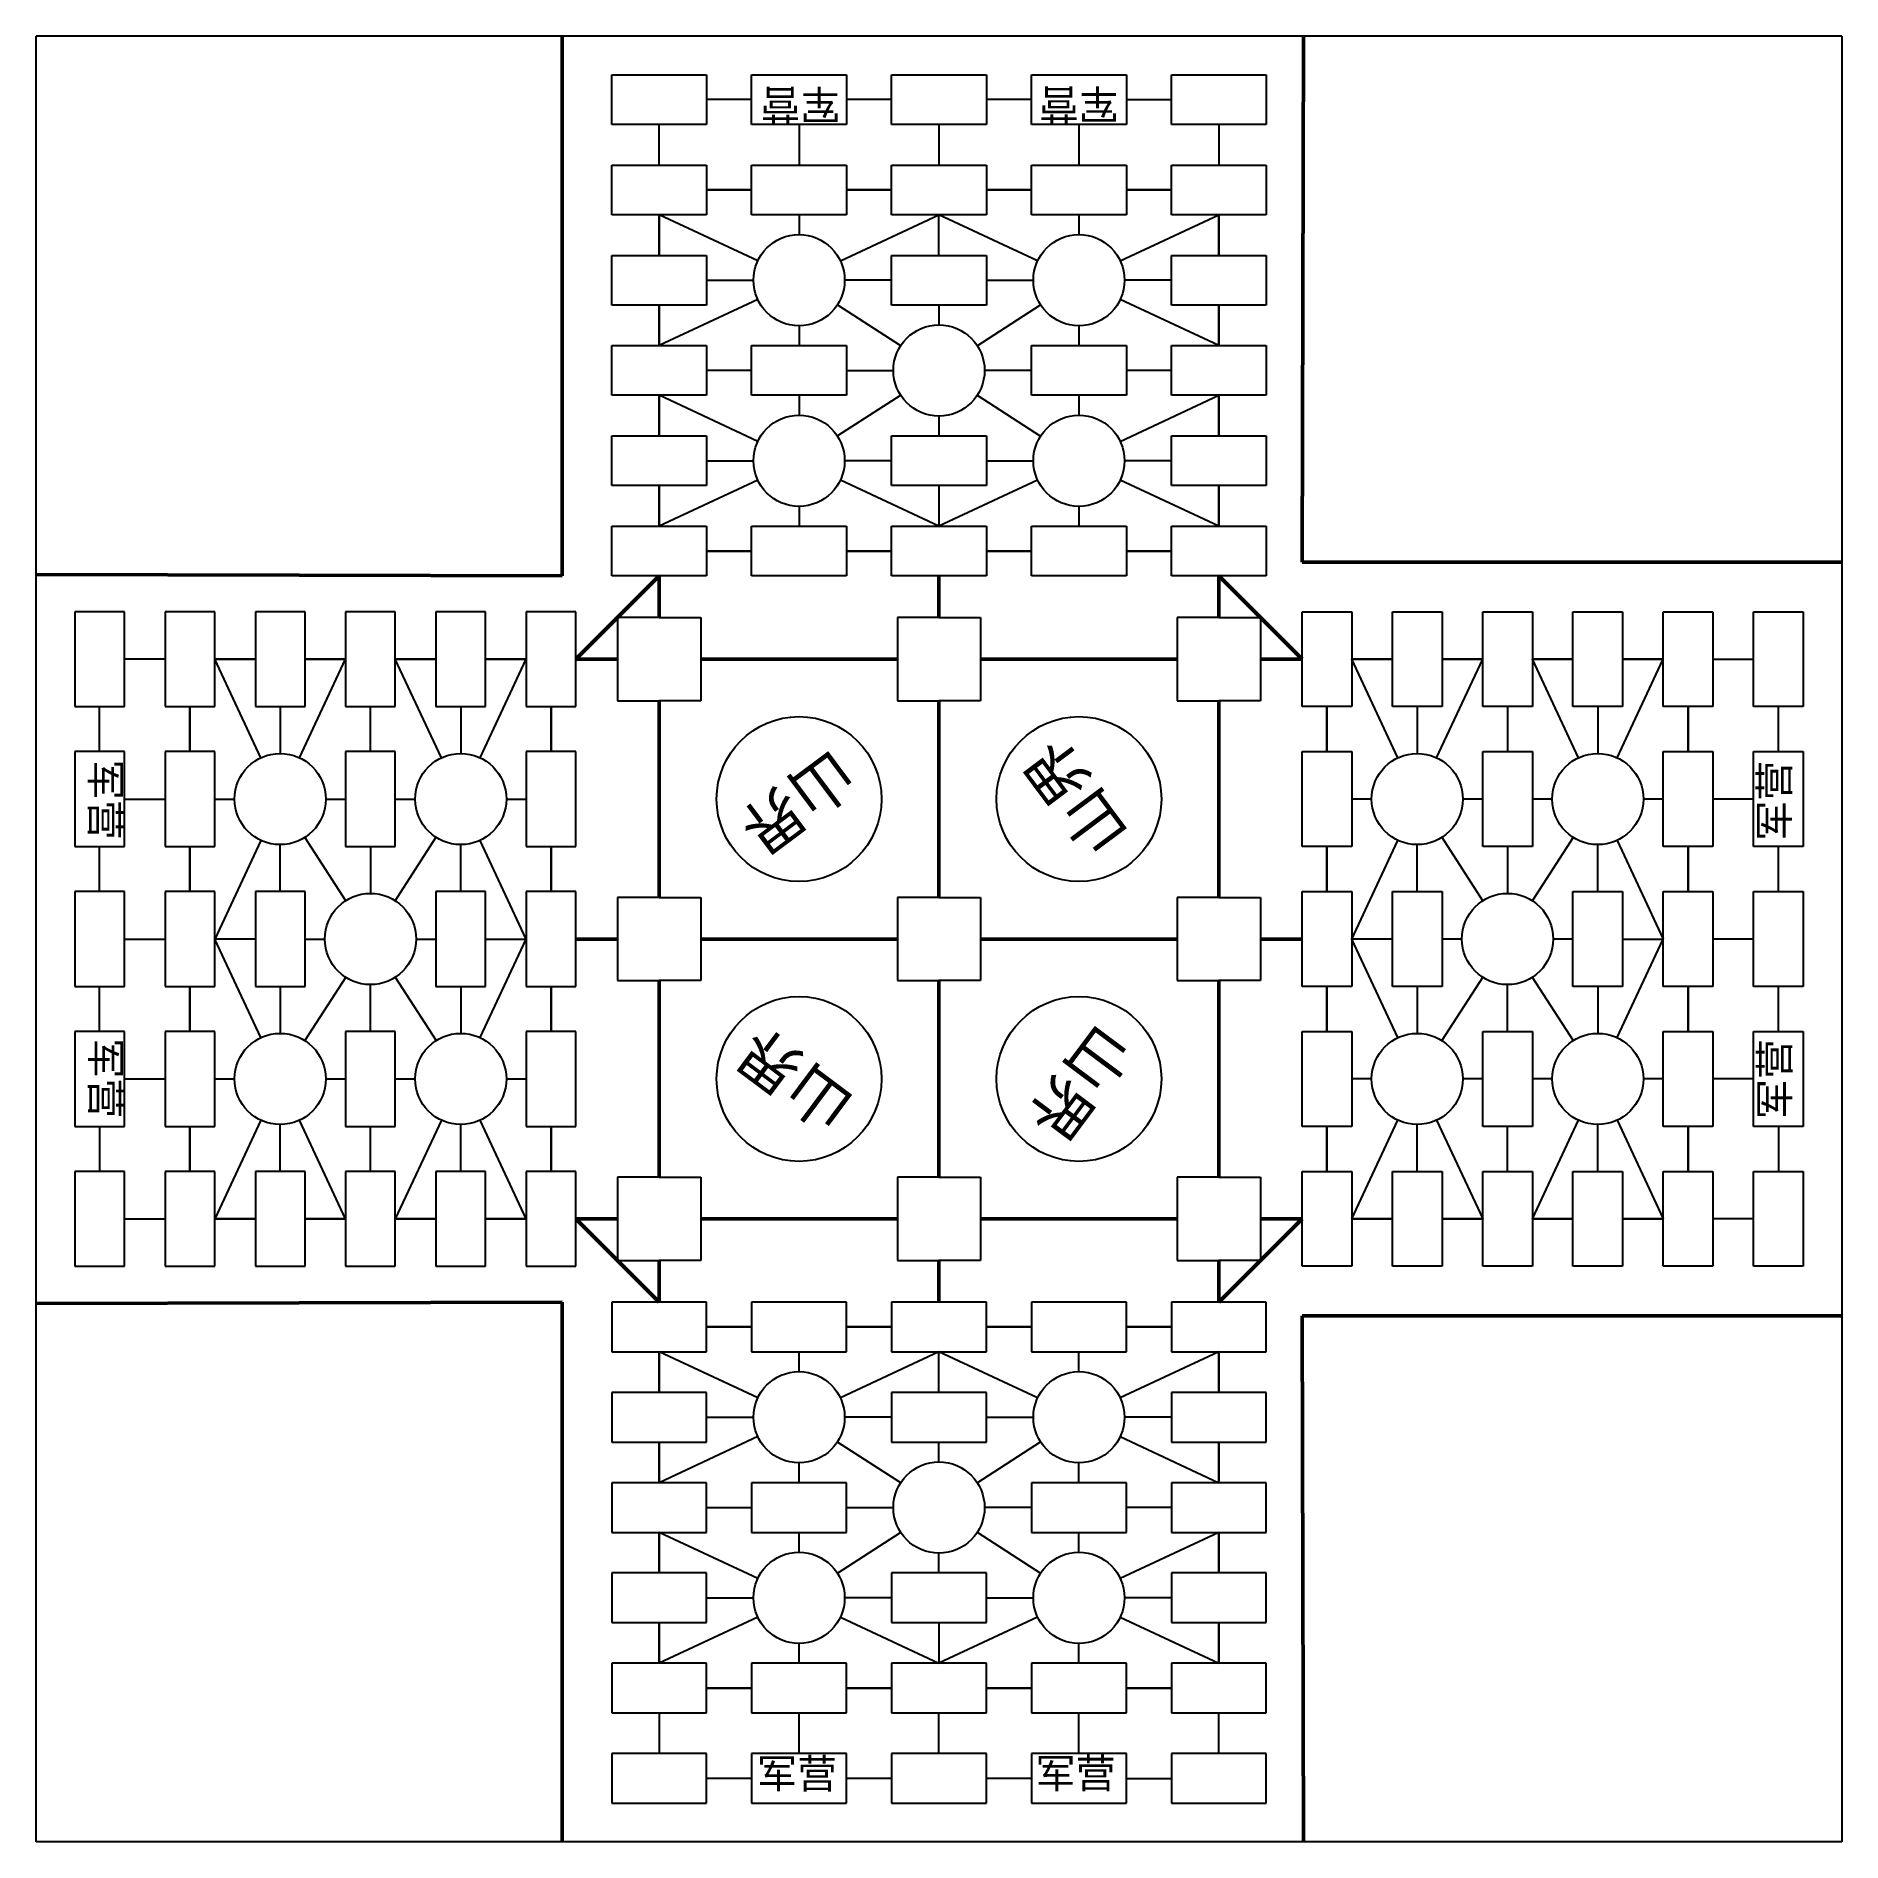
# Model space of a CAD drawing. Header units: millimetres. Extents: x 1654 to 2454, y 743 to 1543.
import ezdxf

# ---------------------------------------------------------------- set-up
doc = ezdxf.new("R2010")
doc.units = ezdxf.units.MM
doc.layers.add('chu', color=10, linetype='Continuous', lineweight=50)
doc.styles.get("Standard").update_dxf_attribs({"font": ''})
doc.styles.get('Standard').set_extended_font_data('SimSun')

msp = doc.modelspace()

# ---------------------------------------------------------------- linework, layer by layer
for p, q in [((1654.17, 743.38), (1654.17, 1543.38)), ((2454.17, 1543.38), (1654.17, 1543.38)), ((2454.17, 1543.38), (2454.17, 743.38)), ((1909.17, 1504.25), (1909.17, 1526.25)), ((1909.17, 1526.25), (1951.17, 1526.25)), ((1951.17, 1526.25), (1951.17, 1504.25)), ((1971.17, 1504.25), (1971.17, 1526.25)), ((1971.17, 1526.25), (2013.17, 1526.25)), ((2013.17, 1526.25), (2013.17, 1504.25)), ((2033.17, 1504.25), (2033.17, 1526.25)), ((2033.17, 1526.25), (2075.17, 1526.25)), ((2075.17, 1526.25), (2075.17, 1504.25)), ((2095.17, 1504.25), (2095.17, 1526.25)), ((2095.17, 1526.25), (2137.17, 1526.25)), ((2095.17, 1504.25), (2095.17, 1526.25)), ((2095.17, 1526.25), (2137.17, 1526.25)), ((2137.17, 1526.25), (2137.17, 1504.25)), ((2137.17, 1526.25), (2137.17, 1504.25)), ((2157.17, 1504.25), (2157.17, 1526.25)), ((2157.17, 1526.25), (2199.17, 1526.25)), ((2157.17, 1504.25), (2157.17, 1526.25)), ((2157.17, 1526.25), (2199.17, 1526.25)), ((2199.17, 1526.25), (2199.17, 1504.25)), ((2199.17, 1526.25), (2199.17, 1504.25)), ((1971.17, 1515.25), (1951.17, 1515.25)), ((2033.17, 1515.25), (2013.17, 1515.25)), ((2095.17, 1515.25), (2075.17, 1515.25)), ((2137.17, 1515.25), (2157.17, 1515.25)), ((1951.17, 1504.25), (1909.17, 1504.25)), ((1930.17, 1486.25), (1930.17, 1504.25)), ((2013.17, 1504.25), (1971.17, 1504.25)), ((1992.17, 1504.25), (1992.17, 1486.25)), ((2075.17, 1504.25), (2033.17, 1504.25)), ((2054.17, 1504.25), (2054.17, 1486.25)), ((2137.17, 1504.25), (2095.17, 1504.25)), ((2137.17, 1504.25), (2095.17, 1504.25)), ((2116.17, 1504.25), (2116.17, 1486.25)), ((2199.17, 1504.25), (2157.17, 1504.25)), ((2199.17, 1504.25), (2157.17, 1504.25)), ((2178.17, 1504.25), (2178.17, 1486.25)), ((1909.17, 1464.25), (1909.17, 1486.25)), ((1909.17, 1486.25), (1951.17, 1486.25)), ((1951.17, 1486.25), (1951.17, 1464.25)), ((1971.17, 1464.25), (1971.17, 1486.25)), ((1971.17, 1486.25), (2013.17, 1486.25)), ((2013.17, 1486.25), (2013.17, 1464.25)), ((2033.17, 1464.25), (2033.17, 1486.25)), ((2033.17, 1486.25), (2075.17, 1486.25)), ((2075.17, 1486.25), (2075.17, 1464.25)), ((2095.17, 1464.25), (2095.17, 1486.25)), ((2095.17, 1486.25), (2137.17, 1486.25)), ((2095.17, 1464.25), (2095.17, 1486.25)), ((2095.17, 1486.25), (2137.17, 1486.25)), ((2137.17, 1486.25), (2137.17, 1464.25)), ((2137.17, 1486.25), (2137.17, 1464.25)), ((2157.17, 1464.25), (2157.17, 1486.25)), ((2157.17, 1486.25), (2199.17, 1486.25)), ((2157.17, 1464.25), (2157.17, 1486.25)), ((2157.17, 1486.25), (2199.17, 1486.25)), ((2199.17, 1486.25), (2199.17, 1464.25)), ((2199.17, 1486.25), (2199.17, 1464.25)), ((1951.17, 1464.25), (1909.17, 1464.25)), ((1973.87, 1443.81), (1930.17, 1464.25)), ((2013.17, 1464.25), (1971.17, 1464.25)), ((1992.17, 1464.25), (1992.17, 1455.45)), ((2010.47, 1443.81), (2054.17, 1464.25)), ((2075.17, 1464.25), (2033.17, 1464.25)), ((2097.87, 1443.81), (2054.17, 1464.25)), ((2054.17, 1446.25), (2054.17, 1464.25)), ((2137.17, 1464.25), (2095.17, 1464.25)), ((2137.17, 1464.25), (2095.17, 1464.25)), ((2116.17, 1464.25), (2116.17, 1455.45)), ((2134.47, 1443.81), (2178.17, 1464.25)), ((2199.17, 1464.25), (2157.17, 1464.25)), ((2199.17, 1464.25), (2157.17, 1464.25)), ((1909.17, 1424.25), (1909.17, 1446.25)), ((1909.17, 1446.25), (1951.17, 1446.25)), ((1951.17, 1446.25), (1951.17, 1424.25)), ((2033.17, 1424.25), (2033.17, 1446.25)), ((2033.17, 1446.25), (2075.17, 1446.25)), ((2075.17, 1446.25), (2075.17, 1424.25)), ((2157.17, 1424.25), (2157.17, 1446.25)), ((2157.17, 1446.25), (2199.17, 1446.25)), ((2157.17, 1424.25), (2157.17, 1446.25)), ((2157.17, 1446.25), (2199.17, 1446.25)), ((2199.17, 1446.25), (2199.17, 1424.25)), ((2199.17, 1446.25), (2199.17, 1424.25)), ((1951.17, 1435.25), (1971.97, 1435.25)), ((2033.17, 1435.25), (2012.37, 1435.25)), ((2075.17, 1435.25), (2095.97, 1435.25)), ((2157.17, 1435.25), (2136.37, 1435.25)), ((1951.17, 1424.25), (1909.17, 1424.25)), ((1973.87, 1426.69), (1930.17, 1406.25)), ((2009.14, 1424.3), (2037.12, 1406.25)), ((2075.17, 1424.25), (2033.17, 1424.25)), ((2054.17, 1424.25), (2054.17, 1415.45)), ((2071.15, 1406.2), (2099.2, 1424.3)), ((2178.17, 1406.25), (2134.47, 1426.69)), ((2199.17, 1424.25), (2157.17, 1424.25)), ((2199.17, 1424.25), (2157.17, 1424.25)), ((1992.17, 1415.05), (1992.17, 1406.25)), ((2116.17, 1415.05), (2116.17, 1406.25)), ((1909.17, 1384.25), (1909.17, 1406.25)), ((1909.17, 1406.25), (1951.17, 1406.25)), ((1951.17, 1406.25), (1951.17, 1384.25)), ((1971.17, 1384.25), (1971.17, 1406.25)), ((1971.17, 1406.25), (2013.17, 1406.25)), ((2013.17, 1406.25), (2013.17, 1384.25)), ((2095.17, 1384.25), (2095.17, 1406.25)), ((2095.17, 1406.25), (2137.17, 1406.25)), ((2095.17, 1384.25), (2095.17, 1406.25)), ((2095.17, 1406.25), (2137.17, 1406.25)), ((2137.17, 1406.25), (2137.17, 1384.25)), ((2137.17, 1406.25), (2137.17, 1384.25)), ((2157.17, 1384.25), (2157.17, 1406.25)), ((2157.17, 1406.25), (2199.17, 1406.25)), ((2157.17, 1384.25), (2157.17, 1406.25)), ((2157.17, 1406.25), (2199.17, 1406.25)), ((2199.17, 1406.25), (2199.17, 1384.25)), ((2199.17, 1406.25), (2199.17, 1384.25)), ((1971.17, 1395.25), (1951.17, 1395.25)), ((2013.17, 1395.25), (2033.97, 1395.25)), ((2095.17, 1395.25), (2074.37, 1395.25)), ((2157.17, 1395.25), (2137.17, 1395.25)), ((1951.17, 1384.25), (1909.17, 1384.25)), ((1973.87, 1363.81), (1930.17, 1384.25)), ((2013.17, 1384.25), (1971.17, 1384.25)), ((1992.17, 1384.25), (1992.17, 1375.45)), ((2037.2, 1384.3), (2009.22, 1366.25)), ((2071.14, 1384.3), (2099.2, 1366.2)), ((2137.17, 1384.25), (2095.17, 1384.25)), ((2137.17, 1384.25), (2095.17, 1384.25)), ((2116.17, 1384.25), (2116.17, 1375.45)), ((2134.47, 1363.81), (2178.17, 1384.25)), ((2199.17, 1384.25), (2157.17, 1384.25)), ((2199.17, 1384.25), (2157.17, 1384.25)), ((2054.17, 1375.05), (2054.17, 1366.25)), ((1909.17, 1344.25), (1909.17, 1366.25)), ((1909.17, 1366.25), (1951.17, 1366.25)), ((1951.17, 1366.25), (1951.17, 1344.25)), ((2033.17, 1344.25), (2033.17, 1366.25)), ((2033.17, 1366.25), (2075.17, 1366.25)), ((2075.17, 1366.25), (2075.17, 1344.25)), ((2157.17, 1344.25), (2157.17, 1366.25)), ((2157.17, 1366.25), (2199.17, 1366.25)), ((2157.17, 1344.25), (2157.17, 1366.25)), ((2157.17, 1366.25), (2199.17, 1366.25)), ((2199.17, 1366.25), (2199.17, 1344.25)), ((2199.17, 1366.25), (2199.17, 1344.25)), ((1951.17, 1355.25), (1971.97, 1355.25)), ((2033.17, 1355.25), (2012.37, 1355.25)), ((2075.17, 1355.25), (2095.97, 1355.25)), ((2157.17, 1355.25), (2136.37, 1355.25)), ((1951.17, 1344.25), (1909.17, 1344.25)), ((1973.87, 1346.69), (1930.17, 1326.25)), ((2054.17, 1326.25), (2010.47, 1346.69)), ((2075.17, 1344.25), (2033.17, 1344.25)), ((2097.87, 1346.69), (2054.17, 1326.25)), ((2054.17, 1344.25), (2054.17, 1326.25)), ((2178.17, 1326.25), (2134.47, 1346.69)), ((2199.17, 1344.25), (2157.17, 1344.25)), ((2199.17, 1344.25), (2157.17, 1344.25)), ((1992.17, 1335.05), (1992.17, 1326.25)), ((2116.17, 1335.05), (2116.17, 1326.25)), ((1909.17, 1304.25), (1909.17, 1326.25)), ((1909.17, 1326.25), (1951.17, 1326.25)), ((1951.17, 1326.25), (1951.17, 1304.25)), ((1971.17, 1304.25), (1971.17, 1326.25)), ((1971.17, 1326.25), (2013.17, 1326.25)), ((2013.17, 1326.25), (2013.17, 1304.25)), ((2033.17, 1304.25), (2033.17, 1326.25)), ((2033.17, 1326.25), (2075.17, 1326.25)), ((2075.17, 1326.25), (2075.17, 1304.25)), ((2095.17, 1304.25), (2095.17, 1326.25)), ((2095.17, 1326.25), (2137.17, 1326.25)), ((2095.17, 1304.25), (2095.17, 1326.25)), ((2095.17, 1326.25), (2137.17, 1326.25)), ((2137.17, 1326.25), (2137.17, 1304.25)), ((2137.17, 1326.25), (2137.17, 1304.25)), ((2157.17, 1304.25), (2157.17, 1326.25)), ((2157.17, 1326.25), (2199.17, 1326.25)), ((2157.17, 1304.25), (2157.17, 1326.25)), ((2157.17, 1326.25), (2199.17, 1326.25)), ((2199.17, 1326.25), (2199.17, 1304.25)), ((2199.17, 1326.25), (2199.17, 1304.25)), ((1951.17, 1304.25), (1909.17, 1304.25)), ((2013.17, 1304.25), (1971.17, 1304.25)), ((2075.17, 1304.25), (2033.17, 1304.25)), ((2137.17, 1304.25), (2095.17, 1304.25)), ((2137.17, 1304.25), (2095.17, 1304.25)), ((2199.17, 1304.25), (2157.17, 1304.25)), ((2199.17, 1304.25), (2157.17, 1304.25)), ((1693.3, 1288.38), (1671.3, 1288.38)), ((1671.3, 1288.38), (1671.3, 1246.38)), ((1693.3, 1246.38), (1693.3, 1288.38)), ((1733.3, 1288.38), (1711.3, 1288.38)), ((1711.3, 1288.38), (1711.3, 1246.38)), ((1733.3, 1246.38), (1733.3, 1288.38)), ((1773.3, 1288.38), (1751.3, 1288.38)), ((1751.3, 1288.38), (1751.3, 1246.38)), ((1773.3, 1246.38), (1773.3, 1288.38)), ((1813.3, 1288.38), (1791.3, 1288.38)), ((1791.3, 1288.38), (1791.3, 1246.38)), ((1813.3, 1246.38), (1813.3, 1288.38)), ((1853.3, 1288.38), (1831.3, 1288.38)), ((1831.3, 1288.38), (1831.3, 1246.38)), ((1853.3, 1246.38), (1853.3, 1288.38)), ((1893.3, 1288.38), (1871.3, 1288.38)), ((1871.3, 1288.38), (1871.3, 1246.38)), ((1893.3, 1246.38), (1893.3, 1288.38)), ((2215.04, 1288.38), (2237.04, 1288.38)), ((2215.04, 1246.38), (2215.04, 1288.38)), ((2237.04, 1288.38), (2237.04, 1246.38)), ((2255.04, 1288.38), (2277.04, 1288.38)), ((2255.04, 1246.38), (2255.04, 1288.38)), ((2277.04, 1288.38), (2277.04, 1246.38)), ((2295.04, 1288.38), (2317.04, 1288.38)), ((2295.04, 1246.38), (2295.04, 1288.38)), ((2317.04, 1288.38), (2317.04, 1246.38)), ((2335.04, 1288.38), (2357.04, 1288.38)), ((2335.04, 1246.38), (2335.04, 1288.38)), ((2357.04, 1288.38), (2357.04, 1246.38)), ((2375.04, 1288.38), (2397.04, 1288.38)), ((2375.04, 1246.38), (2375.04, 1288.38)), ((2397.04, 1288.38), (2397.04, 1246.38)), ((2415.04, 1288.38), (2437.04, 1288.38)), ((2415.04, 1246.38), (2415.04, 1288.38)), ((2437.04, 1288.38), (2437.04, 1246.38)), ((1930.17, 1285.82), (1911.74, 1285.82)), ((1911.74, 1285.82), (1911.74, 1267.38)), ((1930.17, 1285.82), (1948.61, 1285.82)), ((1948.61, 1285.82), (1948.61, 1267.38)), ((2054.17, 1285.82), (2035.74, 1285.82)), ((2035.74, 1285.82), (2035.74, 1267.38)), ((2054.17, 1285.82), (2072.61, 1285.82)), ((2072.61, 1285.82), (2072.61, 1267.38)), ((2178.17, 1285.82), (2159.74, 1285.82)), ((2159.74, 1285.82), (2159.74, 1267.38)), ((2178.17, 1285.82), (2196.61, 1285.82)), ((2196.61, 1285.82), (2196.61, 1267.38)), ((1711.3, 1267.38), (1693.3, 1267.38)), ((1753.74, 1223.68), (1733.3, 1267.38)), ((1770.86, 1223.68), (1791.3, 1267.38)), ((1833.74, 1223.68), (1813.3, 1267.38)), ((1850.86, 1223.68), (1871.3, 1267.38)), ((1911.74, 1267.38), (1911.74, 1248.95)), ((1948.61, 1267.38), (1948.61, 1248.95)), ((2035.74, 1267.38), (2035.74, 1248.95)), ((2072.61, 1267.38), (2072.61, 1248.95)), ((2159.74, 1267.38), (2159.74, 1248.95)), ((2196.61, 1267.38), (2196.61, 1248.95)), ((2257.48, 1223.68), (2237.04, 1267.38)), ((2274.6, 1223.68), (2295.04, 1267.38)), ((2337.48, 1223.68), (2317.04, 1267.38)), ((2354.6, 1223.68), (2375.04, 1267.38)), ((2397.04, 1267.38), (2415.04, 1267.38)), ((1911.74, 1248.95), (1930.17, 1248.95)), ((1948.61, 1248.95), (1930.17, 1248.95)), ((2035.74, 1248.95), (2054.17, 1248.95)), ((2072.61, 1248.95), (2054.17, 1248.95)), ((2159.74, 1248.95), (2178.17, 1248.95)), ((2196.61, 1248.95), (2178.17, 1248.95)), ((1671.3, 1246.38), (1693.3, 1246.38)), ((1682.3, 1226.38), (1682.3, 1246.38)), ((1711.3, 1246.38), (1733.3, 1246.38)), ((1751.3, 1246.38), (1773.3, 1246.38)), ((1762.3, 1246.38), (1762.3, 1225.58)), ((1791.3, 1246.38), (1813.3, 1246.38)), ((1802.3, 1226.38), (1802.3, 1246.38)), ((1831.3, 1246.38), (1853.3, 1246.38)), ((1842.3, 1246.38), (1842.3, 1225.58)), ((1871.3, 1246.38), (1893.3, 1246.38)), ((2237.04, 1246.38), (2215.04, 1246.38)), ((2277.04, 1246.38), (2255.04, 1246.38)), ((2266.04, 1246.38), (2266.04, 1225.58)), ((2317.04, 1246.38), (2295.04, 1246.38)), ((2306.04, 1246.38), (2306.04, 1226.38)), ((2357.04, 1246.38), (2335.04, 1246.38)), ((2346.04, 1246.38), (2346.04, 1225.58)), ((2397.04, 1246.38), (2375.04, 1246.38)), ((2437.04, 1246.38), (2415.04, 1246.38)), ((2426.04, 1226.38), (2426.04, 1246.38)), ((1693.3, 1226.38), (1671.3, 1226.38)), ((1671.3, 1226.38), (1671.3, 1184.38)), ((1693.3, 1184.38), (1693.3, 1226.38)), ((1733.3, 1226.38), (1711.3, 1226.38)), ((1711.3, 1226.38), (1711.3, 1184.38)), ((1733.3, 1184.38), (1733.3, 1226.38)), ((1813.3, 1226.38), (1791.3, 1226.38)), ((1791.3, 1226.38), (1791.3, 1184.38)), ((1813.3, 1184.38), (1813.3, 1226.38)), ((1893.3, 1226.38), (1871.3, 1226.38)), ((1871.3, 1226.38), (1871.3, 1184.38)), ((1893.3, 1184.38), (1893.3, 1226.38)), ((2215.04, 1226.38), (2237.04, 1226.38)), ((2215.04, 1184.38), (2215.04, 1226.38)), ((2237.04, 1226.38), (2237.04, 1184.38)), ((2295.04, 1226.38), (2317.04, 1226.38)), ((2295.04, 1184.38), (2295.04, 1226.38)), ((2317.04, 1226.38), (2317.04, 1184.38)), ((2375.04, 1226.38), (2397.04, 1226.38)), ((2375.04, 1184.38), (2375.04, 1226.38)), ((2397.04, 1226.38), (2397.04, 1184.38)), ((2415.04, 1226.38), (2437.04, 1226.38)), ((2415.04, 1184.38), (2415.04, 1226.38)), ((2437.04, 1226.38), (2437.04, 1184.38)), ((1693.3, 1205.38), (1711.3, 1205.38)), ((1733.3, 1205.38), (1742.1, 1205.38)), ((1782.5, 1205.38), (1791.3, 1205.38)), ((1813.3, 1205.38), (1822.1, 1205.38)), ((1862.5, 1205.38), (1871.3, 1205.38)), ((2245.84, 1205.38), (2237.04, 1205.38)), ((2295.04, 1205.38), (2286.24, 1205.38)), ((2325.84, 1205.38), (2317.04, 1205.38)), ((2375.04, 1205.38), (2366.24, 1205.38)), ((2415.04, 1205.38), (2397.04, 1205.38)), ((1671.3, 1184.38), (1693.3, 1184.38)), ((1682.3, 1164.38), (1682.3, 1184.38)), ((1711.3, 1184.38), (1733.3, 1184.38)), ((1753.74, 1187.08), (1733.3, 1143.38)), ((1762.3, 1164.38), (1762.3, 1185.18)), ((1773.25, 1188.41), (1791.3, 1160.43)), ((1791.3, 1184.38), (1813.3, 1184.38)), ((1802.3, 1184.38), (1802.3, 1163.58)), ((1813.25, 1160.36), (1831.3, 1188.33)), ((1842.3, 1164.38), (1842.3, 1185.18)), ((1871.3, 1143.38), (1850.86, 1187.08)), ((1871.3, 1184.38), (1893.3, 1184.38)), ((2237.04, 1184.38), (2215.04, 1184.38)), ((2237.04, 1143.38), (2257.48, 1187.08)), ((2266.04, 1164.38), (2266.04, 1185.18)), ((2295.09, 1160.36), (2277.04, 1188.33)), ((2317.04, 1184.38), (2295.04, 1184.38)), ((2306.04, 1184.38), (2306.04, 1163.58)), ((2335.09, 1188.41), (2317.04, 1160.43)), ((2346.04, 1164.38), (2346.04, 1185.18)), ((2354.6, 1187.08), (2375.04, 1143.38)), ((2397.04, 1184.38), (2375.04, 1184.38)), ((2437.04, 1184.38), (2415.04, 1184.38)), ((2426.04, 1164.38), (2426.04, 1184.38)), ((1693.3, 1164.38), (1671.3, 1164.38)), ((1671.3, 1164.38), (1671.3, 1122.38)), ((1693.3, 1122.38), (1693.3, 1164.38)), ((1733.3, 1164.38), (1711.3, 1164.38)), ((1711.3, 1164.38), (1711.3, 1122.38)), ((1733.3, 1122.38), (1733.3, 1164.38)), ((1773.3, 1164.38), (1751.3, 1164.38)), ((1751.3, 1164.38), (1751.3, 1122.38)), ((1773.3, 1122.38), (1773.3, 1164.38)), ((1853.3, 1164.38), (1831.3, 1164.38)), ((1831.3, 1164.38), (1831.3, 1122.38)), ((1853.3, 1122.38), (1853.3, 1164.38)), ((1893.3, 1164.38), (1871.3, 1164.38)), ((1871.3, 1164.38), (1871.3, 1122.38)), ((1893.3, 1122.38), (1893.3, 1164.38)), ((1930.17, 1161.82), (1911.74, 1161.82)), ((1911.74, 1161.82), (1911.74, 1143.38)), ((1930.17, 1161.82), (1948.61, 1161.82)), ((1948.61, 1161.82), (1948.61, 1143.38)), ((2054.17, 1161.82), (2035.74, 1161.82)), ((2035.74, 1161.82), (2035.74, 1143.38)), ((2054.17, 1161.82), (2072.61, 1161.82)), ((2072.61, 1161.82), (2072.61, 1143.38)), ((2178.17, 1161.82), (2159.74, 1161.82)), ((2159.74, 1161.82), (2159.74, 1143.38)), ((2178.17, 1161.82), (2196.61, 1161.82)), ((2196.61, 1161.82), (2196.61, 1143.38)), ((2215.04, 1164.38), (2237.04, 1164.38)), ((2215.04, 1122.38), (2215.04, 1164.38)), ((2237.04, 1164.38), (2237.04, 1122.38)), ((2255.04, 1164.38), (2277.04, 1164.38)), ((2255.04, 1122.38), (2255.04, 1164.38)), ((2277.04, 1164.38), (2277.04, 1122.38)), ((2335.04, 1164.38), (2357.04, 1164.38)), ((2335.04, 1122.38), (2335.04, 1164.38)), ((2357.04, 1164.38), (2357.04, 1122.38)), ((2375.04, 1164.38), (2397.04, 1164.38)), ((2375.04, 1122.38), (2375.04, 1164.38)), ((2397.04, 1164.38), (2397.04, 1122.38)), ((2415.04, 1164.38), (2437.04, 1164.38)), ((2415.04, 1122.38), (2415.04, 1164.38)), ((2437.04, 1164.38), (2437.04, 1122.38)), ((1693.3, 1143.38), (1711.3, 1143.38)), ((1753.74, 1099.68), (1733.3, 1143.38)), ((1751.3, 1143.38), (1733.3, 1143.38)), ((1773.3, 1143.38), (1782.1, 1143.38)), ((1822.5, 1143.38), (1831.3, 1143.38)), ((1850.86, 1099.68), (1871.3, 1143.38)), ((1853.3, 1143.38), (1871.3, 1143.38)), ((1911.74, 1143.38), (1911.74, 1124.95)), ((1948.61, 1143.38), (1948.61, 1124.95)), ((2035.74, 1143.38), (2035.74, 1124.95)), ((2072.61, 1143.38), (2072.61, 1124.95)), ((2159.74, 1143.38), (2159.74, 1124.95)), ((2196.61, 1143.38), (2196.61, 1124.95)), ((2257.48, 1099.68), (2237.04, 1143.38)), ((2255.04, 1143.38), (2237.04, 1143.38)), ((2285.84, 1143.38), (2277.04, 1143.38)), ((2335.04, 1143.38), (2326.24, 1143.38)), ((2354.6, 1099.68), (2375.04, 1143.38)), ((2357.04, 1143.38), (2375.04, 1143.38)), ((2415.04, 1143.38), (2397.04, 1143.38)), ((1671.3, 1122.38), (1693.3, 1122.38)), ((1682.3, 1102.38), (1682.3, 1122.38)), ((1711.3, 1122.38), (1733.3, 1122.38)), ((1751.3, 1122.38), (1773.3, 1122.38)), ((1762.3, 1122.38), (1762.3, 1101.58)), ((1791.35, 1126.4), (1773.25, 1098.36)), ((1802.3, 1102.38), (1802.3, 1123.18)), ((1813.25, 1126.41), (1831.35, 1098.36)), ((1831.3, 1122.38), (1853.3, 1122.38)), ((1842.3, 1122.38), (1842.3, 1101.58)), ((1871.3, 1122.38), (1893.3, 1122.38)), ((1911.74, 1124.95), (1930.17, 1124.95)), ((1948.61, 1124.95), (1930.17, 1124.95)), ((2035.74, 1124.95), (2054.17, 1124.95)), ((2072.61, 1124.95), (2054.17, 1124.95)), ((2159.74, 1124.95), (2178.17, 1124.95)), ((2196.61, 1124.95), (2178.17, 1124.95)), ((2237.04, 1122.38), (2215.04, 1122.38)), ((2277.04, 1122.38), (2255.04, 1122.38)), ((2266.04, 1122.38), (2266.04, 1101.58)), ((2295.09, 1126.41), (2276.99, 1098.36)), ((2306.04, 1102.38), (2306.04, 1123.18)), ((2316.99, 1126.4), (2335.09, 1098.36)), ((2357.04, 1122.38), (2335.04, 1122.38)), ((2346.04, 1122.38), (2346.04, 1101.58)), ((2397.04, 1122.38), (2375.04, 1122.38)), ((2437.04, 1122.38), (2415.04, 1122.38)), ((2426.04, 1102.38), (2426.04, 1122.38)), ((1693.3, 1102.38), (1671.3, 1102.38)), ((1671.3, 1102.38), (1671.3, 1060.38)), ((1693.3, 1102.38), (1671.3, 1102.38)), ((1671.3, 1102.38), (1671.3, 1060.38)), ((1693.3, 1060.38), (1693.3, 1102.38)), ((1693.3, 1060.38), (1693.3, 1102.38)), ((1733.3, 1102.38), (1711.3, 1102.38)), ((1711.3, 1102.38), (1711.3, 1060.38)), ((1733.3, 1102.38), (1711.3, 1102.38)), ((1711.3, 1102.38), (1711.3, 1060.38)), ((1733.3, 1060.38), (1733.3, 1102.38)), ((1733.3, 1060.38), (1733.3, 1102.38)), ((1813.3, 1102.38), (1791.3, 1102.38)), ((1791.3, 1102.38), (1791.3, 1060.38)), ((1813.3, 1102.38), (1791.3, 1102.38)), ((1791.3, 1102.38), (1791.3, 1060.38)), ((1813.3, 1060.38), (1813.3, 1102.38)), ((1813.3, 1060.38), (1813.3, 1102.38)), ((1893.3, 1102.38), (1871.3, 1102.38)), ((1871.3, 1102.38), (1871.3, 1060.38)), ((1893.3, 1102.38), (1871.3, 1102.38)), ((1871.3, 1102.38), (1871.3, 1060.38)), ((1893.3, 1060.38), (1893.3, 1102.38)), ((1893.3, 1060.38), (1893.3, 1102.38)), ((2215.04, 1102.38), (2237.04, 1102.38)), ((2215.04, 1060.38), (2215.04, 1102.38)), ((2215.04, 1102.38), (2237.04, 1102.38)), ((2215.04, 1060.38), (2215.04, 1102.38)), ((2237.04, 1102.38), (2237.04, 1060.38)), ((2237.04, 1102.38), (2237.04, 1060.38)), ((2295.04, 1102.38), (2317.04, 1102.38)), ((2295.04, 1060.38), (2295.04, 1102.38)), ((2295.04, 1102.38), (2317.04, 1102.38)), ((2295.04, 1060.38), (2295.04, 1102.38)), ((2317.04, 1102.38), (2317.04, 1060.38)), ((2317.04, 1102.38), (2317.04, 1060.38)), ((2375.04, 1102.38), (2397.04, 1102.38)), ((2375.04, 1060.38), (2375.04, 1102.38)), ((2375.04, 1102.38), (2397.04, 1102.38)), ((2375.04, 1060.38), (2375.04, 1102.38)), ((2397.04, 1102.38), (2397.04, 1060.38)), ((2397.04, 1102.38), (2397.04, 1060.38)), ((2415.04, 1102.38), (2437.04, 1102.38)), ((2415.04, 1060.38), (2415.04, 1102.38)), ((2415.04, 1102.38), (2437.04, 1102.38)), ((2415.04, 1060.38), (2415.04, 1102.38)), ((2437.04, 1102.38), (2437.04, 1060.38)), ((2437.04, 1102.38), (2437.04, 1060.38)), ((1693.3, 1081.38), (1711.3, 1081.38)), ((1733.3, 1081.38), (1742.1, 1081.38)), ((1782.5, 1081.38), (1791.3, 1081.38)), ((1813.3, 1081.38), (1822.1, 1081.38)), ((1862.5, 1081.38), (1871.3, 1081.38)), ((2245.84, 1081.38), (2237.04, 1081.38)), ((2295.04, 1081.38), (2286.24, 1081.38)), ((2325.84, 1081.38), (2317.04, 1081.38)), ((2375.04, 1081.38), (2366.24, 1081.38)), ((2415.04, 1081.38), (2397.04, 1081.38)), ((1671.3, 1060.38), (1693.3, 1060.38)), ((1671.3, 1060.38), (1693.3, 1060.38)), ((1682.3, 1060.38), (1682.3, 1040.38)), ((1711.3, 1060.38), (1733.3, 1060.38)), ((1711.3, 1060.38), (1733.3, 1060.38)), ((1753.74, 1063.08), (1733.3, 1019.38)), ((1762.3, 1040.38), (1762.3, 1061.18)), ((1791.3, 1019.38), (1770.86, 1063.08)), ((1791.3, 1060.38), (1813.3, 1060.38)), ((1791.3, 1060.38), (1813.3, 1060.38)), ((1802.3, 1040.38), (1802.3, 1060.38)), ((1833.74, 1063.08), (1813.3, 1019.38)), ((1842.3, 1040.38), (1842.3, 1061.18)), ((1871.3, 1019.38), (1850.86, 1063.08)), ((1871.3, 1060.38), (1893.3, 1060.38)), ((1871.3, 1060.38), (1893.3, 1060.38)), ((2237.04, 1060.38), (2215.04, 1060.38)), ((2237.04, 1060.38), (2215.04, 1060.38)), ((2237.04, 1019.38), (2257.48, 1063.08)), ((2266.04, 1040.38), (2266.04, 1061.18)), ((2274.6, 1063.08), (2295.04, 1019.38)), ((2317.04, 1060.38), (2295.04, 1060.38)), ((2317.04, 1060.38), (2295.04, 1060.38)), ((2306.04, 1040.38), (2306.04, 1060.38)), ((2317.04, 1019.38), (2337.48, 1063.08)), ((2346.04, 1040.38), (2346.04, 1061.18)), ((2354.6, 1063.08), (2375.04, 1019.38)), ((2397.04, 1060.38), (2375.04, 1060.38)), ((2397.04, 1060.38), (2375.04, 1060.38)), ((2437.04, 1060.38), (2415.04, 1060.38)), ((2437.04, 1060.38), (2415.04, 1060.38)), ((2426.04, 1060.38), (2426.04, 1040.38)), ((1693.3, 1040.38), (1671.3, 1040.38)), ((1671.3, 1040.38), (1671.3, 998.38)), ((1693.3, 1040.38), (1671.3, 1040.38)), ((1671.3, 1040.38), (1671.3, 998.38)), ((1693.3, 998.38), (1693.3, 1040.38)), ((1693.3, 998.38), (1693.3, 1040.38)), ((1733.3, 1040.38), (1711.3, 1040.38)), ((1711.3, 1040.38), (1711.3, 998.38)), ((1733.3, 1040.38), (1711.3, 1040.38)), ((1711.3, 1040.38), (1711.3, 998.38)), ((1733.3, 998.38), (1733.3, 1040.38)), ((1733.3, 998.38), (1733.3, 1040.38)), ((1773.3, 1040.38), (1751.3, 1040.38)), ((1751.3, 1040.38), (1751.3, 998.38)), ((1773.3, 1040.38), (1751.3, 1040.38)), ((1751.3, 1040.38), (1751.3, 998.38)), ((1773.3, 998.38), (1773.3, 1040.38)), ((1773.3, 998.38), (1773.3, 1040.38)), ((1813.3, 1040.38), (1791.3, 1040.38)), ((1791.3, 1040.38), (1791.3, 998.38)), ((1813.3, 1040.38), (1791.3, 1040.38)), ((1791.3, 1040.38), (1791.3, 998.38)), ((1813.3, 998.38), (1813.3, 1040.38)), ((1813.3, 998.38), (1813.3, 1040.38)), ((1853.3, 1040.38), (1831.3, 1040.38)), ((1831.3, 1040.38), (1831.3, 998.38)), ((1853.3, 1040.38), (1831.3, 1040.38)), ((1831.3, 1040.38), (1831.3, 998.38)), ((1853.3, 998.38), (1853.3, 1040.38)), ((1853.3, 998.38), (1853.3, 1040.38)), ((1893.3, 1040.38), (1871.3, 1040.38)), ((1871.3, 1040.38), (1871.3, 998.38)), ((1893.3, 1040.38), (1871.3, 1040.38)), ((1871.3, 1040.38), (1871.3, 998.38)), ((1893.3, 998.38), (1893.3, 1040.38)), ((1893.3, 998.38), (1893.3, 1040.38)), ((2215.04, 1040.38), (2237.04, 1040.38)), ((2215.04, 998.38), (2215.04, 1040.38)), ((2215.04, 1040.38), (2237.04, 1040.38)), ((2215.04, 998.38), (2215.04, 1040.38)), ((2237.04, 1040.38), (2237.04, 998.38)), ((2237.04, 1040.38), (2237.04, 998.38)), ((2255.04, 1040.38), (2277.04, 1040.38)), ((2255.04, 998.38), (2255.04, 1040.38)), ((2255.04, 1040.38), (2277.04, 1040.38)), ((2255.04, 998.38), (2255.04, 1040.38)), ((2277.04, 1040.38), (2277.04, 998.38)), ((2277.04, 1040.38), (2277.04, 998.38)), ((2295.04, 1040.38), (2317.04, 1040.38)), ((2295.04, 998.38), (2295.04, 1040.38)), ((2295.04, 1040.38), (2317.04, 1040.38)), ((2295.04, 998.38), (2295.04, 1040.38)), ((2317.04, 1040.38), (2317.04, 998.38)), ((2317.04, 1040.38), (2317.04, 998.38)), ((2335.04, 1040.38), (2357.04, 1040.38)), ((2335.04, 998.38), (2335.04, 1040.38)), ((2335.04, 1040.38), (2357.04, 1040.38)), ((2335.04, 998.38), (2335.04, 1040.38)), ((2357.04, 1040.38), (2357.04, 998.38)), ((2357.04, 1040.38), (2357.04, 998.38)), ((2375.04, 1040.38), (2397.04, 1040.38)), ((2375.04, 998.38), (2375.04, 1040.38)), ((2375.04, 1040.38), (2397.04, 1040.38)), ((2375.04, 998.38), (2375.04, 1040.38)), ((2397.04, 1040.38), (2397.04, 998.38)), ((2397.04, 1040.38), (2397.04, 998.38)), ((2415.04, 1040.38), (2437.04, 1040.38)), ((2415.04, 998.38), (2415.04, 1040.38)), ((2415.04, 1040.38), (2437.04, 1040.38)), ((2415.04, 998.38), (2415.04, 1040.38)), ((2437.04, 1040.38), (2437.04, 998.38)), ((2437.04, 1040.38), (2437.04, 998.38)), ((1930.17, 1037.82), (1911.74, 1037.82)), ((1911.74, 1037.82), (1911.74, 1019.38)), ((1930.17, 1037.82), (1948.61, 1037.82)), ((1948.61, 1037.82), (1948.61, 1019.38)), ((2054.17, 1037.82), (2035.74, 1037.82)), ((2035.74, 1037.82), (2035.74, 1019.38)), ((2054.17, 1037.82), (2072.61, 1037.82)), ((2072.61, 1037.82), (2072.61, 1019.38)), ((2178.17, 1037.82), (2159.74, 1037.82)), ((2159.74, 1037.82), (2159.74, 1019.38)), ((2178.17, 1037.82), (2196.61, 1037.82)), ((2196.61, 1037.82), (2196.61, 1019.38)), ((1693.3, 1019.38), (1711.3, 1019.38)), ((1911.74, 1019.38), (1911.74, 1000.95)), ((1948.61, 1019.38), (1948.61, 1000.95)), ((2035.74, 1019.38), (2035.74, 1000.95)), ((2072.61, 1019.38), (2072.61, 1000.95)), ((2159.74, 1019.38), (2159.74, 1000.95)), ((2196.61, 1019.38), (2196.61, 1000.95)), ((2415.04, 1019.38), (2397.04, 1019.38)), ((1911.74, 1000.95), (1930.17, 1000.95)), ((1948.61, 1000.95), (1930.17, 1000.95)), ((2035.74, 1000.95), (2054.17, 1000.95)), ((2072.61, 1000.95), (2054.17, 1000.95)), ((2159.74, 1000.95), (2178.17, 1000.95)), ((2196.61, 1000.95), (2178.17, 1000.95)), ((1671.3, 998.38), (1693.3, 998.38)), ((1671.3, 998.38), (1693.3, 998.38)), ((1711.3, 998.38), (1733.3, 998.38)), ((1711.3, 998.38), (1733.3, 998.38)), ((1751.3, 998.38), (1773.3, 998.38)), ((1751.3, 998.38), (1773.3, 998.38)), ((1791.3, 998.38), (1813.3, 998.38)), ((1791.3, 998.38), (1813.3, 998.38)), ((1831.3, 998.38), (1853.3, 998.38)), ((1831.3, 998.38), (1853.3, 998.38)), ((1871.3, 998.38), (1893.3, 998.38)), ((1871.3, 998.38), (1893.3, 998.38)), ((2237.04, 998.38), (2215.04, 998.38)), ((2237.04, 998.38), (2215.04, 998.38)), ((2277.04, 998.38), (2255.04, 998.38)), ((2277.04, 998.38), (2255.04, 998.38)), ((2317.04, 998.38), (2295.04, 998.38)), ((2317.04, 998.38), (2295.04, 998.38)), ((2357.04, 998.38), (2335.04, 998.38)), ((2357.04, 998.38), (2335.04, 998.38)), ((2397.04, 998.38), (2375.04, 998.38)), ((2397.04, 998.38), (2375.04, 998.38)), ((2437.04, 998.38), (2415.04, 998.38)), ((2437.04, 998.38), (2415.04, 998.38)), ((1909.17, 982.51), (1909.17, 960.51)), ((1951.17, 982.51), (1909.17, 982.51)), ((1951.17, 960.51), (1951.17, 982.51)), ((1971.17, 982.51), (1971.17, 960.51)), ((2013.17, 982.51), (1971.17, 982.51)), ((2013.17, 960.51), (2013.17, 982.51)), ((2033.17, 982.51), (2033.17, 960.51)), ((2075.17, 982.51), (2033.17, 982.51)), ((2075.17, 960.51), (2075.17, 982.51)), ((2095.17, 982.51), (2095.17, 960.51)), ((2137.17, 982.51), (2095.17, 982.51)), ((2095.17, 982.51), (2095.17, 960.51)), ((2137.17, 982.51), (2095.17, 982.51)), ((2137.17, 960.51), (2137.17, 982.51)), ((2137.17, 960.51), (2137.17, 982.51)), ((2157.17, 982.51), (2157.17, 960.51)), ((2199.17, 982.51), (2157.17, 982.51)), ((2157.17, 982.51), (2157.17, 960.51)), ((2199.17, 982.51), (2157.17, 982.51)), ((2199.17, 960.51), (2199.17, 982.51)), ((2199.17, 960.51), (2199.17, 982.51)), ((1909.17, 960.51), (1951.17, 960.51)), ((1973.87, 940.07), (1930.17, 960.51)), ((1971.17, 960.51), (2013.17, 960.51)), ((1992.17, 951.71), (1992.17, 960.51)), ((2054.17, 960.51), (2010.47, 940.07)), ((2033.17, 960.51), (2075.17, 960.51)), ((2097.87, 940.07), (2054.17, 960.51)), ((2054.17, 942.51), (2054.17, 960.51)), ((2095.17, 960.51), (2137.17, 960.51)), ((2095.17, 960.51), (2137.17, 960.51)), ((2116.17, 951.71), (2116.17, 960.51)), ((2178.17, 960.51), (2134.47, 940.07)), ((2157.17, 960.51), (2199.17, 960.51)), ((2157.17, 960.51), (2199.17, 960.51)), ((1909.17, 942.51), (1909.17, 920.51)), ((1951.17, 942.51), (1909.17, 942.51)), ((1951.17, 920.51), (1951.17, 942.51)), ((2033.17, 942.51), (2033.17, 920.51)), ((2075.17, 942.51), (2033.17, 942.51)), ((2075.17, 920.51), (2075.17, 942.51)), ((2157.17, 942.51), (2157.17, 920.51)), ((2199.17, 942.51), (2157.17, 942.51)), ((2157.17, 942.51), (2157.17, 920.51)), ((2199.17, 942.51), (2157.17, 942.51)), ((2199.17, 920.51), (2199.17, 942.51)), ((2199.17, 920.51), (2199.17, 942.51)), ((1951.17, 931.51), (1971.97, 931.51)), ((2033.17, 931.51), (2012.37, 931.51)), ((2075.17, 931.51), (2095.97, 931.51)), ((2157.17, 931.51), (2136.37, 931.51)), ((1909.17, 920.51), (1951.17, 920.51)), ((1973.87, 922.95), (1930.17, 902.51)), ((2037.2, 902.46), (2009.22, 920.51)), ((2033.17, 920.51), (2075.17, 920.51)), ((2054.17, 911.71), (2054.17, 920.51)), ((2071.14, 902.46), (2099.2, 920.56)), ((2134.47, 922.95), (2178.17, 902.51)), ((2157.17, 920.51), (2199.17, 920.51)), ((2157.17, 920.51), (2199.17, 920.51)), ((1992.17, 902.51), (1992.17, 911.31)), ((2116.17, 902.51), (2116.17, 911.31)), ((1909.17, 902.51), (1909.17, 880.51)), ((1951.17, 902.51), (1909.17, 902.51)), ((1951.17, 880.51), (1951.17, 902.51)), ((1971.17, 902.51), (1971.17, 880.51)), ((2013.17, 902.51), (1971.17, 902.51)), ((2013.17, 880.51), (2013.17, 902.51)), ((2095.17, 902.51), (2095.17, 880.51)), ((2137.17, 902.51), (2095.17, 902.51)), ((2095.17, 902.51), (2095.17, 880.51)), ((2137.17, 902.51), (2095.17, 902.51)), ((2137.17, 880.51), (2137.17, 902.51)), ((2137.17, 880.51), (2137.17, 902.51)), ((2157.17, 902.51), (2157.17, 880.51)), ((2199.17, 902.51), (2157.17, 902.51)), ((2157.17, 902.51), (2157.17, 880.51)), ((2199.17, 902.51), (2157.17, 902.51)), ((2199.17, 880.51), (2199.17, 902.51)), ((2199.17, 880.51), (2199.17, 902.51)), ((1951.17, 891.51), (1971.17, 891.51)), ((2013.17, 891.51), (2033.97, 891.51)), ((2095.17, 891.51), (2074.37, 891.51)), ((2157.17, 891.51), (2137.17, 891.51)), ((1909.17, 880.51), (1951.17, 880.51)), ((1973.87, 860.07), (1930.17, 880.51)), ((1971.17, 880.51), (2013.17, 880.51)), ((1992.17, 871.71), (1992.17, 880.51)), ((2009.14, 862.46), (2037.12, 880.51)), ((2071.15, 880.56), (2099.2, 862.46)), ((2095.17, 880.51), (2137.17, 880.51)), ((2095.17, 880.51), (2137.17, 880.51)), ((2116.17, 871.71), (2116.17, 880.51)), ((2178.17, 880.51), (2134.47, 860.07)), ((2157.17, 880.51), (2199.17, 880.51)), ((2157.17, 880.51), (2199.17, 880.51)), ((2054.17, 862.51), (2054.17, 871.31)), ((1909.17, 862.51), (1909.17, 840.51)), ((1951.17, 862.51), (1909.17, 862.51)), ((1951.17, 840.51), (1951.17, 862.51)), ((2033.17, 862.51), (2033.17, 840.51)), ((2075.17, 862.51), (2033.17, 862.51)), ((2075.17, 840.51), (2075.17, 862.51)), ((2157.17, 862.51), (2157.17, 840.51)), ((2199.17, 862.51), (2157.17, 862.51)), ((2157.17, 862.51), (2157.17, 840.51)), ((2199.17, 862.51), (2157.17, 862.51)), ((2199.17, 840.51), (2199.17, 862.51)), ((2199.17, 840.51), (2199.17, 862.51)), ((1951.17, 851.51), (1971.97, 851.51)), ((2033.17, 851.51), (2012.37, 851.51)), ((2075.17, 851.51), (2095.97, 851.51)), ((2157.17, 851.51), (2136.37, 851.51)), ((1909.17, 840.51), (1951.17, 840.51)), ((1973.87, 842.95), (1930.17, 822.51)), ((2010.47, 842.95), (2054.17, 822.51)), ((2033.17, 840.51), (2075.17, 840.51)), ((2097.87, 842.95), (2054.17, 822.51)), ((2054.17, 840.51), (2054.17, 822.51)), ((2134.47, 842.95), (2178.17, 822.51)), ((2157.17, 840.51), (2199.17, 840.51)), ((2157.17, 840.51), (2199.17, 840.51)), ((1992.17, 822.51), (1992.17, 831.31)), ((2116.17, 822.51), (2116.17, 831.31)), ((1909.17, 822.51), (1909.17, 800.51)), ((1951.17, 822.51), (1909.17, 822.51)), ((1951.17, 800.51), (1951.17, 822.51)), ((1971.17, 822.51), (1971.17, 800.51)), ((2013.17, 822.51), (1971.17, 822.51)), ((2013.17, 800.51), (2013.17, 822.51)), ((2033.17, 822.51), (2033.17, 800.51)), ((2075.17, 822.51), (2033.17, 822.51)), ((2075.17, 800.51), (2075.17, 822.51)), ((2095.17, 822.51), (2095.17, 800.51)), ((2137.17, 822.51), (2095.17, 822.51)), ((2095.17, 822.51), (2095.17, 800.51)), ((2137.17, 822.51), (2095.17, 822.51)), ((2137.17, 800.51), (2137.17, 822.51)), ((2137.17, 800.51), (2137.17, 822.51)), ((2157.17, 822.51), (2157.17, 800.51)), ((2199.17, 822.51), (2157.17, 822.51)), ((2157.17, 822.51), (2157.17, 800.51)), ((2199.17, 822.51), (2157.17, 822.51)), ((2199.17, 800.51), (2199.17, 822.51)), ((2199.17, 800.51), (2199.17, 822.51)), ((1909.17, 800.51), (1951.17, 800.51)), ((1930.17, 800.51), (1930.17, 782.51)), ((1971.17, 800.51), (2013.17, 800.51)), ((1992.17, 782.51), (1992.17, 800.51)), ((2033.17, 800.51), (2075.17, 800.51)), ((2054.17, 782.51), (2054.17, 800.51)), ((2095.17, 800.51), (2137.17, 800.51)), ((2095.17, 800.51), (2137.17, 800.51)), ((2116.17, 782.51), (2116.17, 800.51)), ((2157.17, 800.51), (2199.17, 800.51)), ((2157.17, 800.51), (2199.17, 800.51)), ((2178.17, 782.51), (2178.17, 800.51)), ((1909.17, 782.51), (1909.17, 760.51)), ((1951.17, 782.51), (1909.17, 782.51)), ((1951.17, 760.51), (1951.17, 782.51)), ((1971.17, 782.51), (1971.17, 760.51)), ((2013.17, 782.51), (1971.17, 782.51)), ((2013.17, 760.51), (2013.17, 782.51)), ((2033.17, 782.51), (2033.17, 760.51)), ((2075.17, 782.51), (2033.17, 782.51)), ((2075.17, 760.51), (2075.17, 782.51)), ((2095.17, 782.51), (2095.17, 760.51)), ((2137.17, 782.51), (2095.17, 782.51)), ((2095.17, 782.51), (2095.17, 760.51)), ((2137.17, 782.51), (2095.17, 782.51)), ((2137.17, 760.51), (2137.17, 782.51)), ((2137.17, 760.51), (2137.17, 782.51)), ((2157.17, 782.51), (2157.17, 760.51)), ((2199.17, 782.51), (2157.17, 782.51)), ((2157.17, 782.51), (2157.17, 760.51)), ((2199.17, 782.51), (2157.17, 782.51)), ((2199.17, 760.51), (2199.17, 782.51)), ((2199.17, 760.51), (2199.17, 782.51)), ((1971.17, 771.51), (1951.17, 771.51)), ((2033.17, 771.51), (2013.17, 771.51)), ((2095.17, 771.51), (2075.17, 771.51)), ((2137.17, 771.51), (2157.17, 771.51)), ((1909.17, 760.51), (1951.17, 760.51)), ((1971.17, 760.51), (2013.17, 760.51)), ((2033.17, 760.51), (2075.17, 760.51)), ((2095.17, 760.51), (2137.17, 760.51)), ((2095.17, 760.51), (2137.17, 760.51)), ((2157.17, 760.51), (2199.17, 760.51)), ((2157.17, 760.51), (2199.17, 760.51)), ((2454.17, 743.38), (1654.17, 743.38))]:
    msp.add_line(p, q)
for centre, radius in [((1992.17, 1435.25), 20.2), ((2116.17, 1435.25), 20.2), ((2054.17, 1395.25), 20.2), ((1992.17, 1355.25), 20.2), ((2116.17, 1355.25), 20.2), ((1992.17, 1205.38), 36.51), ((2116.17, 1205.38), 36.51), ((1762.3, 1205.38), 20.2), ((1842.3, 1205.38), 20.2), ((2266.04, 1205.38), 20.2), ((2346.04, 1205.38), 20.2), ((1802.3, 1143.38), 20.2), ((2306.04, 1143.38), 20.2), ((1992.17, 1081.38), 36.51), ((2116.17, 1081.38), 36.51), ((1762.3, 1081.38), 20.2), ((1842.3, 1081.38), 20.2), ((2266.04, 1081.38), 20.2), ((2346.04, 1081.38), 20.2), ((1992.17, 931.51), 20.2), ((2116.17, 931.51), 20.2), ((2054.17, 891.51), 20.2), ((1992.17, 851.51), 20.2), ((2116.17, 851.51), 20.2)]:
    msp.add_circle(centre, radius)
at = {"layer": 'chu'}
for p, q in [((1887.17, 1304.25), (1887.17, 1543.38)), ((2215.59, 1543.38), (2215.04, 1310.38)), ((1654.17, 1304.8), (1887.17, 1304.25)), ((1930.17, 1304.25), (1893.3, 1267.38)), ((1930.17, 1304.25), (1930.17, 1285.82)), ((2054.17, 1285.82), (2054.17, 1304.25)), ((2178.17, 1304.25), (2178.17, 1285.82)), ((2178.17, 1304.25), (2215.04, 1267.38)), ((2215.04, 1310.38), (2454.17, 1310.38)), ((1893.3, 1267.38), (1911.74, 1267.38)), ((1948.61, 1267.38), (2035.74, 1267.38)), ((2072.61, 1267.38), (2159.74, 1267.38)), ((2215.04, 1267.38), (2196.61, 1267.38)), ((1930.17, 1248.95), (1930.17, 1161.82)), ((2054.17, 1248.95), (2054.17, 1161.82)), ((2178.17, 1248.95), (2178.17, 1161.82)), ((1911.74, 1143.38), (1893.3, 1143.38)), ((1948.61, 1143.38), (2035.74, 1143.38)), ((2072.61, 1143.38), (2159.74, 1143.38)), ((2196.61, 1143.38), (2215.04, 1143.38)), ((1930.17, 1037.82), (1930.17, 1124.95)), ((2054.17, 1124.95), (2054.17, 1037.82)), ((2178.17, 1124.95), (2178.17, 1037.82)), ((1893.3, 1019.38), (1911.74, 1019.38)), ((1893.3, 1019.38), (1930.17, 982.51)), ((1948.61, 1019.38), (2035.74, 1019.38)), ((2159.74, 1019.38), (2072.61, 1019.38)), ((2178.17, 982.51), (2215.04, 1019.38)), ((2215.04, 1019.38), (2196.61, 1019.38)), ((1930.17, 982.51), (1930.17, 1000.95)), ((2054.17, 1000.95), (2054.17, 982.51)), ((2178.17, 982.51), (2178.17, 1000.95)), ((1654.17, 981.96), (1887.17, 982.51)), ((1887.17, 982.51), (1887.17, 743.38)), ((2215.59, 743.38), (2215.04, 976.38)), ((2215.04, 976.38), (2454.17, 976.38))]:
    msp.add_line(p, q, dxfattribs=at)
at = {"layer": 'chu', "lineweight": 30}
for p, q in [((1951.17, 1475.25), (1971.17, 1475.25)), ((2013.17, 1475.25), (2033.17, 1475.25)), ((2075.17, 1475.25), (2095.17, 1475.25)), ((2137.17, 1475.25), (2157.17, 1475.25)), ((1930.17, 1446.25), (1930.17, 1464.25)), ((2178.17, 1464.25), (2178.17, 1446.25)), ((1930.17, 1406.25), (1930.17, 1424.25)), ((2178.17, 1424.25), (2178.17, 1406.25)), ((1930.17, 1366.25), (1930.17, 1384.25)), ((2178.17, 1384.25), (2178.17, 1366.25)), ((1930.17, 1326.25), (1930.17, 1344.25)), ((2178.17, 1344.25), (2178.17, 1326.25)), ((1951.17, 1315.25), (1971.17, 1315.25)), ((2033.17, 1315.25), (2013.17, 1315.25)), ((2095.17, 1315.25), (2075.17, 1315.25)), ((2137.17, 1315.25), (2157.17, 1315.25)), ((1751.3, 1267.38), (1733.3, 1267.38)), ((1791.3, 1267.38), (1773.3, 1267.38)), ((1831.3, 1267.38), (1813.3, 1267.38)), ((1871.3, 1267.38), (1853.3, 1267.38)), ((2237.04, 1267.38), (2255.04, 1267.38)), ((2277.04, 1267.38), (2295.04, 1267.38)), ((2317.04, 1267.38), (2335.04, 1267.38)), ((2357.04, 1267.38), (2375.04, 1267.38)), ((1722.3, 1246.38), (1722.3, 1226.38)), ((1882.3, 1246.38), (1882.3, 1226.38)), ((2226.04, 1246.38), (2226.04, 1226.38)), ((2386.04, 1246.38), (2386.04, 1226.38)), ((1722.3, 1184.38), (1722.3, 1164.38)), ((1882.3, 1164.38), (1882.3, 1184.38)), ((2226.04, 1164.38), (2226.04, 1184.38)), ((2386.04, 1184.38), (2386.04, 1164.38)), ((1722.3, 1122.38), (1722.3, 1102.38)), ((1882.3, 1102.38), (1882.3, 1122.38)), ((2226.04, 1102.38), (2226.04, 1122.38)), ((2386.04, 1122.38), (2386.04, 1102.38)), ((1722.3, 1060.38), (1722.3, 1040.38)), ((1882.3, 1060.38), (1882.3, 1040.38)), ((2226.04, 1060.38), (2226.04, 1040.38)), ((2386.04, 1060.38), (2386.04, 1040.38)), ((1733.3, 1019.38), (1751.3, 1019.38)), ((1773.3, 1019.38), (1791.3, 1019.38)), ((1813.3, 1019.38), (1831.3, 1019.38)), ((1853.3, 1019.38), (1871.3, 1019.38)), ((2255.04, 1019.38), (2237.04, 1019.38)), ((2295.04, 1019.38), (2277.04, 1019.38)), ((2335.04, 1019.38), (2317.04, 1019.38)), ((2375.04, 1019.38), (2357.04, 1019.38)), ((1951.17, 971.51), (1971.17, 971.51)), ((2033.17, 971.51), (2013.17, 971.51)), ((2095.17, 971.51), (2075.17, 971.51)), ((2137.17, 971.51), (2157.17, 971.51)), ((1930.17, 960.51), (1930.17, 942.51)), ((2178.17, 942.51), (2178.17, 960.51)), ((1930.17, 920.51), (1930.17, 902.51)), ((2178.17, 902.51), (2178.17, 920.51)), ((1930.17, 880.51), (1930.17, 862.51)), ((2178.17, 862.51), (2178.17, 880.51)), ((1930.17, 840.51), (1930.17, 822.51)), ((2178.17, 822.51), (2178.17, 840.51)), ((1951.17, 811.51), (1971.17, 811.51)), ((2013.17, 811.51), (2033.17, 811.51)), ((2075.17, 811.51), (2095.17, 811.51)), ((2137.17, 811.51), (2157.17, 811.51))]:
    msp.add_line(p, q, dxfattribs=at)

# ---------------------------------------------------------------- texts
for s, width, insert, char_height, attachment_point, rotation in [('军营', 42, (2010.57, 1506.56), 13, 1, 180), ('军营', 42, (2133.94, 1506.67), 13, 1, 180), ('{\\fSimSun|b1|i0|c134|p34;山界}', 57.9184, (2019.44, 1212.32), 20, 1, 216.79869), ('{\\fSimSun|b1|i0|c134|p34;山界}', 57.9184, (2123.11, 1178.11), 20, 1, 126.79869), ('军营', 42, (1691.43, 1222.79), 13, 1, 270), ('军营', 42, (2417.74, 1186.94), 13, 1, 90), ('{\\fSimSun|b1|i0|c134|p34;山界}', 57.9184, (2123.11, 1108.65), 20, 7, 233.20131), ('军营', 42, (1691.54, 1099.43), 13, 1, 270), ('{\\fSimSun|b1|i0|c134|p34;山界}', 57.9184, (2019.44, 1074.44), 20, 7, 143.20131), ('军营', 42, (2417.85, 1063.57), 13, 1, 90)]:
    msp.add_mtext_dynamic_manual_height_columns(s, width=width, gutter_width=12.5, heights=[0], dxfattribs=dict(insert=insert, char_height=char_height, attachment_point=attachment_point, rotation=rotation))
at = {"char_height": 13, "attachment_point": 1}
for insert in [(1973.56, 780.12), (2096.93, 780.23)]:
    msp.add_mtext_dynamic_manual_height_columns('军营', width=42, gutter_width=12.5, heights=[0], dxfattribs=dict(at, insert=insert))

doc.saveas('drawing.dxf')
